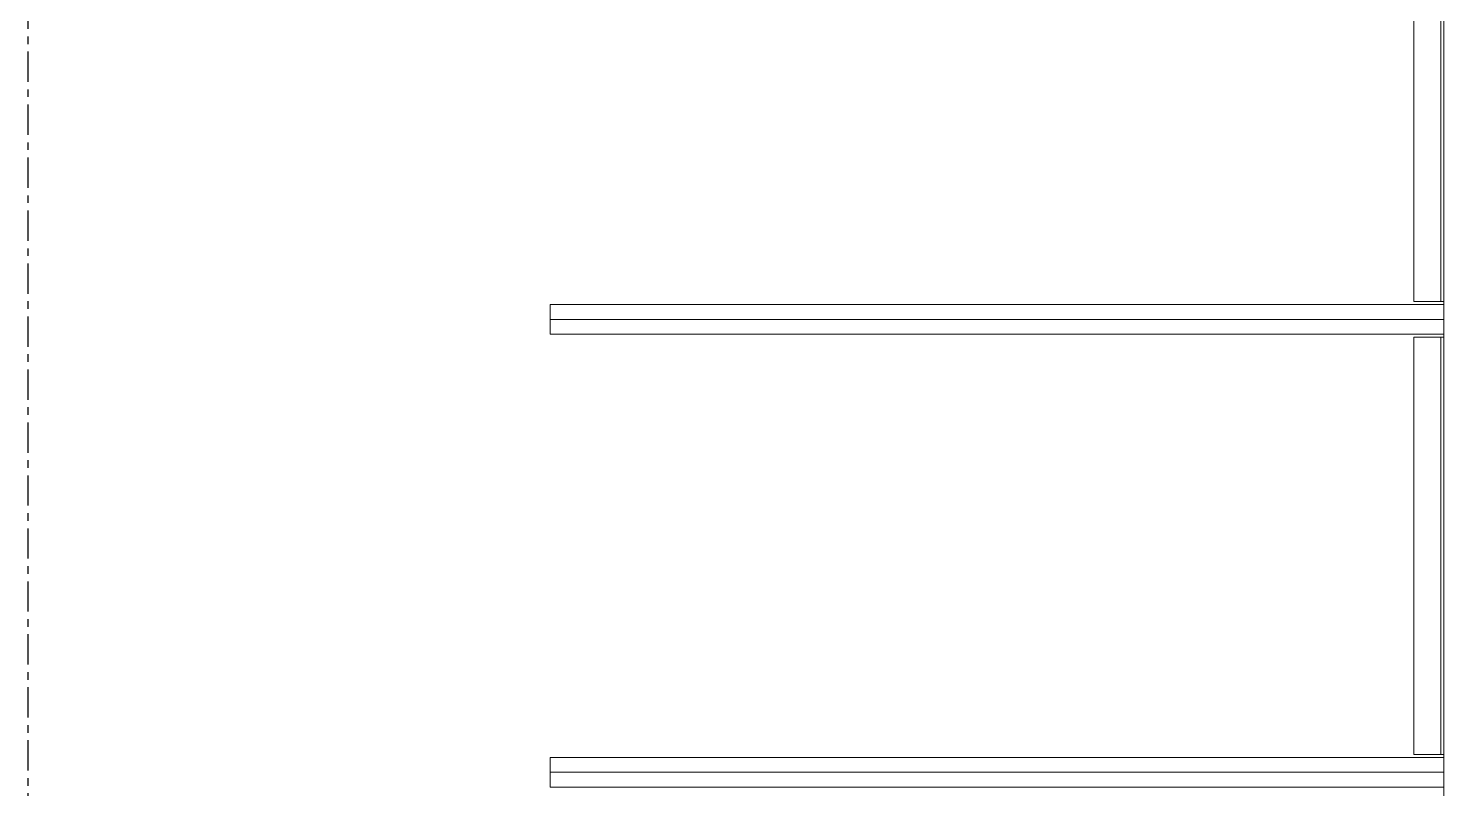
# Model space of a CAD drawing. Header units: millimetres. Extents: x -677815 to 406757, y -145898 to 39000.
# Drawn here: x 131818 to 136570, y 1515 to 4067 of the extents above; entities that cross this region are included whole.
import ezdxf

# ---------------------------------------------------------------- set-up
doc = ezdxf.new("R2010")
doc.units = ezdxf.units.MM
doc.header["$LTSCALE"] = 8
doc.linetypes.add('Xref building Toll$0$Grid Line', pattern=[22.225, 12.7, -3.175, 3.175, -3.175])
doc.layers.add('Xref building Toll$0$C-PRKG', color=8, linetype='Continuous', lineweight=9)
doc.layers.add('Xref building Toll$0$S-GRID', color=8, linetype='Continuous')

# ---------------------------------------------------------------- blocks, each defined once
blk = doc.blocks.new('Xref building Toll$0$Toll Grids')
at = {"layer": 'Xref building Toll$0$S-GRID', "linetype": 'Xref building Toll$0$Grid Line'}
blk.add_line((131818, -125373.3), (131818, 36031.5), dxfattribs=at)
blk = doc.blocks.new('Xref building Toll$0$_SBAMHE4-3000X1520 Parking 90_1 - MHE4 1_52X3-1680944-MASTER GROUND FLOOR')
at = {"layer": 'Xref building Toll$0$C-PRKG'}
for p, q in [((1570, 3000), (1470, 3000)), ((1470, 3000), (1470, 0)), ((1470, 0), (1470, 3000)), ((1470, 3000), (1570, 3000)), ((1470, 3000), (1470, 3000)), ((1570, 3000), (1470, 3000)), ((1470, 3000), (1470, 0)), ((1470, 0), (1470, 3000)), ((1470, 3000), (1570, 3000)), ((1470, 3000), (1470, 3000)), ((1520, 0), (1520, 3000)), ((1520, 0), (1520, 3000)), ((1570, 0), (1570, 3000)), ((1570, 3000), (1570, 0)), ((1570, 3000), (1570, 3000)), ((1570, 0), (1570, 3000)), ((1570, 3000), (1570, 0)), ((1570, 3000), (1570, 3000)), ((3090, 3000), (2990, 3000)), ((2990, 3000), (2990, 0)), ((2990, 0), (2990, 3000)), ((2990, 3000), (3090, 3000)), ((2990, 3000), (2990, 3000)), ((3090, 3000), (2990, 3000)), ((2990, 3000), (2990, 0)), ((2990, 0), (2990, 3000)), ((2990, 3000), (3090, 3000)), ((2990, 3000), (2990, 3000)), ((3040, 0), (3040, 3000)), ((3040, 0), (3040, 3000)), ((3090, 0), (3090, 3000)), ((3090, 3000), (3090, 0)), ((3090, 3000), (3090, 3000)), ((3090, 0), (3090, 3000)), ((3090, 3000), (3090, 0)), ((3090, 3000), (3090, 3000)), ((2980, 100), (1580, 100)), ((1580, 100), (1580, 0)), ((1580, 100), (1580, 95)), ((1580, 100), (1580, 100)), ((2980, 100), (1580, 100)), ((2980, 100), (2980, 100)), ((2980, 95), (2980, 100)), ((2980, 0), (2980, 100)), ((4500, 100), (3100, 100)), ((3100, 100), (3100, 0)), ((3100, 100), (3100, 95)), ((3100, 100), (3100, 100)), ((4500, 100), (3100, 100)), ((1580, 17.5), (1580, 95)), ((2980, 95), (2980, 17.5)), ((3100, 17.5), (3100, 95)), ((1470, 0), (1570, 0)), ((1570, 0), (1470, 0)), ((1470, 0), (1470, 0)), ((1520, 0), (3040, 0)), ((1570, 0), (1570, 0)), ((1580, 9.5), (1580, 17.5)), ((1580, 9.5), (2980, 9.5)), ((2980, 9.5), (1580, 9.5)), ((1580, 4.5), (1580, 9.5)), ((1580, 9.5), (1580, 9.5)), ((1580, 0), (1580, 4.5)), ((1580, 0), (1580, 0)), ((1580, 0), (2980, 0)), ((1580, 0), (2980, 0)), ((2980, 17.5), (2980, 9.5)), ((2980, 9.5), (2980, 9.5)), ((2980, 9.5), (2980, 4.5)), ((2980, 4.5), (2980, 0)), ((2980, 0), (2980, 0)), ((2990, 0), (3090, 0)), ((3090, 0), (2990, 0)), ((2990, 0), (2990, 0)), ((3040, 0), (4560, 0)), ((3090, 0), (3090, 0)), ((3100, 9.5), (3100, 17.5)), ((3100, 9.5), (4500, 9.5)), ((4500, 9.5), (3100, 9.5)), ((3100, 4.5), (3100, 9.5)), ((3100, 9.5), (3100, 9.5)), ((3100, 0), (3100, 4.5)), ((3100, 0), (4500, 0)), ((3100, 0), (4500, 0)), ((0, 0), (1520, 0)), ((1470, 0), (1570, 0)), ((1570, 0), (1470, 0)), ((1470, 0), (1470, 0)), ((1570, 0), (1570, 0)), ((2990, 0), (3090, 0)), ((3090, 0), (2990, 0)), ((2990, 0), (2990, 0)), ((3090, 0), (3090, 0)), ((3100, 0), (3100, 0))]:
    blk.add_line(p, q, dxfattribs=at)
blk = doc.blocks.new('Xref building Toll$0$building block 28092016')
at = {"layer": 'Xref building Toll$0$C-PRKG', "rotation": 90}
blk.add_blockref('Xref building Toll$0$_SBAMHE4-3000X1520 Parking 90_1 - MHE4 1_52X3-1680944-MASTER GROUND FLOOR', (859119.6, -671449.5), dxfattribs=at)
blk = doc.blocks.new('Xref building Toll')
for name, p in [('Xref building Toll$0$Toll Grids', (0, 0)), ('Xref building Toll$0$building block 28092016', (-722549.6, 671499.5))]:
    blk.add_blockref(name, p)

msp = doc.modelspace()

# ---------------------------------------------------------------- block references
msp.add_blockref('Xref building Toll', (0, 0))

doc.saveas('drawing.dxf')
